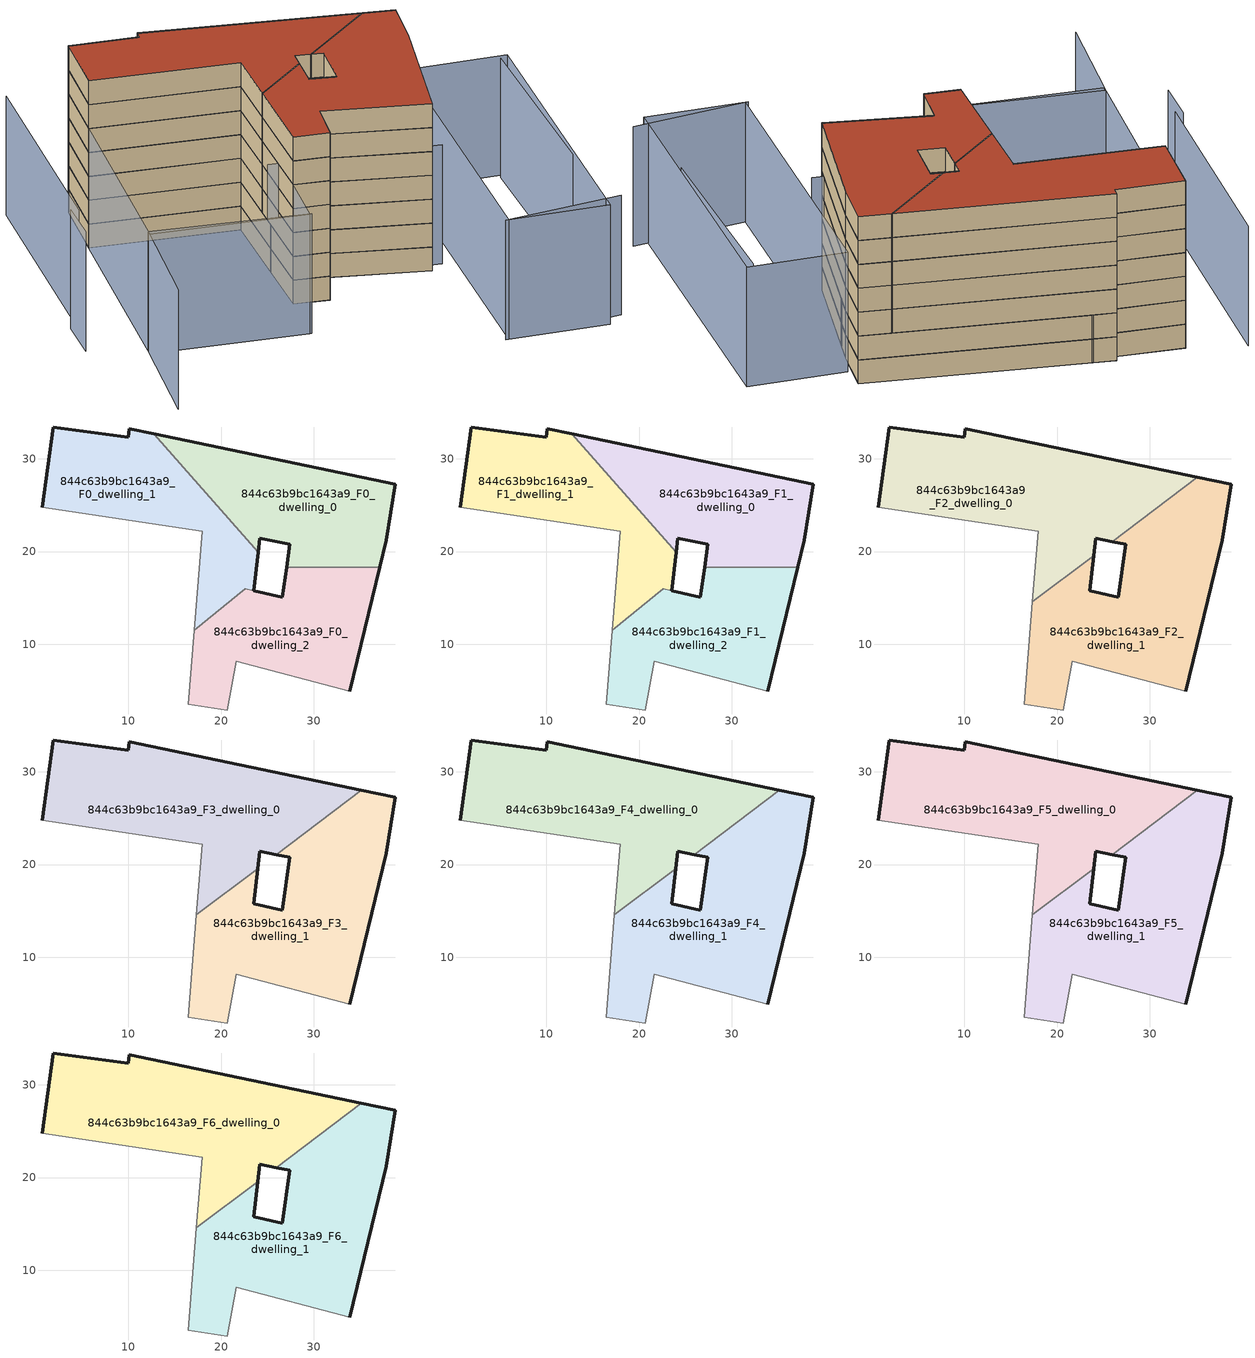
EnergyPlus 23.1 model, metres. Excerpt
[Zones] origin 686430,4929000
844c63b9bc1643a9_F0_dwelling_0
 floor ground (EU_floor_Construction): 37.08,18.29 37.78,21.19 38.78,27.23 12.78,32.69 24,19.92 24.18,21.44 27.42,20.76 27.06,18.29 z0
 wall outside (EU_wall_Construction): 27.06,18.29 27.42,20.76 24.18,21.44 24,19.92 / 12.78,32.69 38.78,27.23 37.78,21.19 37.08,18.29 z0:3
 wall to 844c63b9bc1643a9_F0_dwelling_2 (EU_wall_Construction): 37.08,18.29 27.06,18.29 z0:3
 wall to 844c63b9bc1643a9_F0_dwelling_1 (EU_wall_Construction): 24,19.92 12.78,32.69 z0:3
844c63b9bc1643a9_F0_dwelling_1
 floor ground (EU_floor_Construction): 23.51,15.8 24,19.92 12.78,32.69 10.14,33.24 10.01,32.3 1.93,33.41 0.74,24.75 17.97,22.19 17.11,11.51 22.63,16.01 z0
 wall outside (EU_wall_Construction): 0.74,24.75 1.93,33.41 10.01,32.3 10.14,33.24 12.78,32.69 / 24,19.92 23.51,15.8 z0:3; 22.63,16.01,3 22.62,16,0 22.62,16,3
 wall adiabatic (EU_wall_Construction): 17.11,11.51 17.97,22.19 0.74,24.75 z0:3
 wall to 844c63b9bc1643a9_F0_dwelling_2 (EU_wall_Construction): 23.51,15.8 22.63,16.01 / 22.62,16 17.11,11.51 z0:3
844c63b9bc1643a9_F0_dwelling_2
 floor ground (EU_floor_Construction): 33.86,4.93 37.08,18.29 27.06,18.29 26.59,15.08 22.62,16 17.11,11.51 16.48,3.57 20.68,2.93 21.63,8.17 z0
 wall outside (EU_wall_Construction): 23.51,15.8 26.59,15.08 27.06,18.29 / 37.08,18.29 33.86,4.93 z0:3; 22.63,16.01,3 22.62,16,0 22.63,16.01,0
 wall adiabatic (EU_wall_Construction): 33.86,4.93 21.63,8.17 20.68,2.93 16.48,3.57 17.11,11.51 z0:3
844c63b9bc1643a9_F1_dwelling_0
 floor to 844c63b9bc1643a9_F0_dwelling_0 (EU_floor_Construction): 37.08,18.29 37.78,21.19 38.78,27.23 12.78,32.69 24,19.92 24.18,21.44 27.42,20.76 27.06,18.29 z3
 wall outside (EU_wall_Construction): 27.06,18.29 27.42,20.76 24.18,21.44 24,19.92 / 12.78,32.69 38.78,27.23 37.78,21.19 37.08,18.29 z3:6
 wall to 844c63b9bc1643a9_F1_dwelling_2 (EU_wall_Construction): 37.08,18.29 27.06,18.29 z3:6
 wall to 844c63b9bc1643a9_F1_dwelling_1 (EU_wall_Construction): 24,19.92 12.78,32.69 z3:6
844c63b9bc1643a9_F1_dwelling_1
 floor to 844c63b9bc1643a9_F0_dwelling_1 (EU_floor_Construction): 23.51,15.8 24,19.92 12.78,32.69 10.14,33.24 10.01,32.3 1.93,33.41 0.74,24.75 17.97,22.19 17.11,11.51 22.63,16.01 z3
 wall outside (EU_wall_Construction): 0.74,24.75 1.93,33.41 10.01,32.3 10.14,33.24 12.78,32.69 / 24,19.92 23.51,15.8 z3:6; 22.63,16.01,6 22.62,16,3 22.62,16,6
 wall adiabatic (EU_wall_Construction): 17.11,11.51 17.97,22.19 0.74,24.75 z3:6
 wall to 844c63b9bc1643a9_F1_dwelling_2 (EU_wall_Construction): 23.51,15.8 22.63,16.01 / 22.62,16 17.11,11.51 z3:6
844c63b9bc1643a9_F1_dwelling_2
 floor to 844c63b9bc1643a9_F0_dwelling_2 (EU_floor_Construction): 33.86,4.93 37.08,18.29 27.06,18.29 26.59,15.08 22.63,16.01 17.11,11.51 16.48,3.57 20.68,2.93 21.63,8.17 z3
 wall outside (EU_wall_Construction): 23.51,15.8 26.59,15.08 27.06,18.29 / 37.08,18.29 33.86,4.93 z3:6; 22.63,16.01,6 22.62,16,3 22.63,16.01,3
 wall adiabatic (EU_wall_Construction): 33.86,4.93 21.63,8.17 20.68,2.93 16.48,3.57 17.11,11.51 z3:6
844c63b9bc1643a9_F2_dwelling_0
 floor to 844c63b9bc1643a9_F1_dwelling_0 (EU_floor_Construction): 35.09,28 12.78,32.69 24,19.92 24.18,21.44 25.94,21.07 z6
 floor to 844c63b9bc1643a9_F1_dwelling_1 (EU_floor_Construction): 23.95,19.57 24,19.92 12.78,32.69 10.14,33.24 10.01,32.3 1.93,33.41 0.74,24.75 17.97,22.19 17.36,14.57 z6
 wall outside (EU_wall_Construction): 0.74,24.75 1.93,33.41 10.01,32.3 10.14,33.24 35.09,28 / 25.94,21.07 24.18,21.44 23.95,19.57 z6:9
 wall to 844c63b9bc1643a9_F2_dwelling_1 (EU_wall_Construction): 35.09,28 25.94,21.07 / 23.95,19.57 17.36,14.57 z6:9
 wall adiabatic (EU_wall_Construction): 17.36,14.57 17.97,22.19 0.74,24.75 z6:9
844c63b9bc1643a9_F2_dwelling_1
 floor to 844c63b9bc1643a9_F1_dwelling_1 (EU_floor_Construction): 23.51,15.8 23.95,19.57 17.36,14.57 17.11,11.51 22.63,16.01 z6
 floor to 844c63b9bc1643a9_F1_dwelling_2 (EU_floor_Construction): 33.86,4.93 37.08,18.29 27.06,18.29 26.59,15.08 22.63,16.01 17.11,11.51 16.48,3.57 20.68,2.93 21.63,8.17 z6
 floor to 844c63b9bc1643a9_F1_dwelling_0 (EU_floor_Construction): 37.08,18.29 37.78,21.19 38.78,27.23 35.09,28 25.94,21.07 27.42,20.76 27.06,18.29 z6
 wall outside (EU_wall_Construction): 23.95,19.57 23.51,15.8 26.59,15.08 27.42,20.76 25.94,21.07 / 35.09,28 38.78,27.23 37.78,21.19 33.86,4.93 z6:9
 wall adiabatic (EU_wall_Construction): 33.86,4.93 21.63,8.17 20.68,2.93 16.48,3.57 17.36,14.57 z6:9
844c63b9bc1643a9_F3_dwelling_0
 floor to 844c63b9bc1643a9_F2_dwelling_0 (EU_floor_Construction): 25.94,21.07 35.09,28 10.14,33.24 10.01,32.3 1.93,33.41 0.74,24.75 17.97,22.19 17.36,14.57 23.95,19.57 24.18,21.44 z9
 wall outside (EU_wall_Construction): 0.74,24.75 1.93,33.41 10.01,32.3 10.14,33.24 35.09,28 / 25.94,21.07 24.18,21.44 23.95,19.57 z9:12
 wall to 844c63b9bc1643a9_F3_dwelling_1 (EU_wall_Construction): 35.09,28 25.94,21.07 / 23.95,19.57 17.36,14.57 z9:12
 wall adiabatic (EU_wall_Construction): 17.36,14.57 17.97,22.19 0.74,24.75 z9:12
844c63b9bc1643a9_F3_dwelling_1
 floor to 844c63b9bc1643a9_F2_dwelling_1 (EU_floor_Construction): 33.86,4.93 37.78,21.19 38.78,27.23 35.09,28 25.94,21.07 27.42,20.76 26.59,15.08 23.51,15.8 23.95,19.57 17.36,14.57 16.48,3.57 20.68,2.93 21.63,8.17 z9
 wall outside (EU_wall_Construction): 23.95,19.57 23.51,15.8 26.59,15.08 27.42,20.76 25.94,21.07 / 35.09,28 38.78,27.23 37.78,21.19 33.86,4.93 z9:12
 wall adiabatic (EU_wall_Construction): 33.86,4.93 21.63,8.17 20.68,2.93 16.48,3.57 17.36,14.57 z9:12
844c63b9bc1643a9_F4_dwelling_0
 floor to 844c63b9bc1643a9_F3_dwelling_0 (EU_floor_Construction): 25.94,21.07 35.09,28 10.14,33.24 10.01,32.3 1.93,33.41 0.74,24.75 17.97,22.19 17.36,14.57 23.95,19.57 24.18,21.44 z12
 wall outside (EU_wall_Construction): 0.74,24.75 1.93,33.41 10.01,32.3 10.14,33.24 35.09,28 / 25.94,21.07 24.18,21.44 23.95,19.57 z12:15
 wall to 844c63b9bc1643a9_F4_dwelling_1 (EU_wall_Construction): 35.09,28 25.94,21.07 / 23.95,19.57 17.36,14.57 z12:15
 wall adiabatic (EU_wall_Construction): 17.36,14.57 17.97,22.19 0.74,24.75 z12:15
844c63b9bc1643a9_F4_dwelling_1
 floor to 844c63b9bc1643a9_F3_dwelling_1 (EU_floor_Construction): 33.86,4.93 37.78,21.19 38.78,27.23 35.09,28 25.94,21.07 27.42,20.76 26.59,15.08 23.51,15.8 23.95,19.57 17.36,14.57 16.48,3.57 20.68,2.93 21.63,8.17 z12
 wall outside (EU_wall_Construction): 23.95,19.57 23.51,15.8 26.59,15.08 27.42,20.76 25.94,21.07 / 35.09,28 38.78,27.23 37.78,21.19 33.86,4.93 z12:15
 wall adiabatic (EU_wall_Construction): 33.86,4.93 21.63,8.17 20.68,2.93 16.48,3.57 17.36,14.57 z12:15
844c63b9bc1643a9_F5_dwelling_0
 floor to 844c63b9bc1643a9_F4_dwelling_0 (EU_floor_Construction): 25.94,21.07 35.09,28 10.14,33.24 10.01,32.3 1.93,33.41 0.74,24.75 17.97,22.19 17.36,14.57 23.95,19.57 24.18,21.44 z15
 wall outside (EU_wall_Construction): 0.74,24.75 1.93,33.41 10.01,32.3 10.14,33.24 35.09,28 / 25.94,21.07 24.18,21.44 23.95,19.57 z15:18
 wall to 844c63b9bc1643a9_F5_dwelling_1 (EU_wall_Construction): 35.09,28 25.94,21.07 / 23.95,19.57 17.36,14.57 z15:18
 wall adiabatic (EU_wall_Construction): 17.36,14.57 17.97,22.19 0.74,24.75 z15:18
844c63b9bc1643a9_F5_dwelling_1
 floor to 844c63b9bc1643a9_F4_dwelling_1 (EU_floor_Construction): 33.86,4.93 37.78,21.19 38.78,27.23 35.09,28 25.94,21.07 27.42,20.76 26.59,15.08 23.51,15.8 23.95,19.57 17.36,14.57 16.48,3.57 20.68,2.93 21.63,8.17 z15
 wall outside (EU_wall_Construction): 23.95,19.57 23.51,15.8 26.59,15.08 27.42,20.76 25.94,21.07 / 35.09,28 38.78,27.23 37.78,21.19 33.86,4.93 z15:18
 wall adiabatic (EU_wall_Construction): 33.86,4.93 21.63,8.17 20.68,2.93 16.48,3.57 17.36,14.57 z15:18
844c63b9bc1643a9_F6_dwelling_0
 floor to 844c63b9bc1643a9_F5_dwelling_0 (EU_floor_Construction): 25.94,21.07 35.09,28 10.14,33.24 10.01,32.3 1.93,33.41 0.74,24.75 17.97,22.19 17.36,14.57 23.95,19.57 24.18,21.44 z18
 wall outside (EU_wall_Construction): 0.74,24.75 1.93,33.41 10.01,32.3 10.14,33.24 35.09,28 / 25.94,21.07 24.18,21.44 23.95,19.57 z18:21
 wall to 844c63b9bc1643a9_F6_dwelling_1 (EU_wall_Construction): 35.09,28 25.94,21.07 / 23.95,19.57 17.36,14.57 z18:21
 wall adiabatic (EU_wall_Construction): 17.36,14.57 17.97,22.19 0.74,24.75 z18:21
 roof outside (EU_roof_Construction): 35.09,28 25.94,21.07 24.18,21.44 23.95,19.57 17.36,14.57 17.97,22.19 0.74,24.75 1.93,33.41 10.01,32.3 10.14,33.24 z21
844c63b9bc1643a9_F6_dwelling_1
 floor to 844c63b9bc1643a9_F5_dwelling_1 (EU_floor_Construction): 33.86,4.93 37.78,21.19 38.78,27.23 35.09,28 25.94,21.07 27.42,20.76 26.59,15.08 23.51,15.8 23.95,19.57 17.36,14.57 16.48,3.57 20.68,2.93 21.63,8.17 z18
 wall outside (EU_wall_Construction): 23.95,19.57 23.51,15.8 26.59,15.08 27.42,20.76 25.94,21.07 / 35.09,28 38.78,27.23 37.78,21.19 33.86,4.93 z18:21
 wall adiabatic (EU_wall_Construction): 33.86,4.93 21.63,8.17 20.68,2.93 16.48,3.57 17.36,14.57 z18:21
 roof outside (EU_roof_Construction): 38.78,27.23 37.78,21.19 33.86,4.93 21.63,8.17 20.68,2.93 16.48,3.57 17.36,14.57 23.95,19.57 23.51,15.8 26.59,15.08 27.42,20.76 25.94,21.07 35.09,28 z21
shading: 35,-13.39 49.12,-12.85 / 15.76,9.07 35.53,6.04 / -5.01,-14.59 -2.73,-0.56 / -2.73,-0.56 15.76,-3.56 / -8.58,7.73 -9.08,2.2 / 47.96,-1.74 49.47,22.55 / -4.71,35.53 -7.87,7.18 / 35.39,-13.38 38.73,24.07 / 38.73,24.07 50.48,23.02 / 50.48,23.02 47.14,-14.43 / 47.14,-14.43 35.39,-13.38 / -2.81,-1.12 0.74,24.75 / 0.74,24.75 19.04,22.24 / 19.04,22.24 15.49,-3.63 / 15.49,-3.63 -2.81,-1.12 z0:15
[Building]
EU S2 Campaign: North Axis=0; Terrain=City; Solar Distribution=FullExterior
[Site:Location]
Bologna: Latitude=44.5; Longitude=11.25; Time Zone=1; Elevation=37
[SizingPeriod:WeatherFileDays]
AnnualSizingPeriod: Begin Month=1; Begin Day of Month=1; End Month=12; End Day of Month=31; Day of Week for Start Day=Monday; Use Weather File Daylight Saving Period=No; Use Weather File Rain and Snow Indicators=No
[MATERIAL]
EU_InternalMass_Material: Roughness=MediumRough; Thickness=0.1; Conductivity=1; Density=1800; Specific Heat=900; Thermal Absorptance=0.9; Solar Absorptance=0.7; Visible Absorptance=0.7
[MATERIAL:NOMASS] Roughness=MediumRough; Thermal Absorptance=0.9; Solar Absorptance=0.7; Visible Absorptance=0.7
Name | Thermal Resistance
EU_wall_NoMass | 0.905828
EU_roof_NoMass | 0.37593
EU_floor_NoMass | 0.67114
[CONSTRUCTION]
EU_wall_Construction: EU_wall_NoMass
EU_roof_Construction: EU_roof_NoMass
EU_floor_Construction: EU_floor_NoMass
EU_InternalMass_Construction: EU_InternalMass_Material
[ZONE] Type=1; Multiplier=1; Ceiling Height=autocalculate; Floor Area=autocalculate; Part of Total Floor Area=Yes
Name | Volume
844c63b9bc1643a9_F0_dwelling_0; 844c63b9bc1643a9_F1_dwelling_0 | 592.192
844c63b9bc1643a9_F2_dwelling_0; 844c63b9bc1643a9_F3_dwelling_0; 844c63b9bc1643a9_F4_dwelling_0; 844c63b9bc1643a9_F5_dwelling_0; 844c63b9bc1643a9_F6_dwelling_0 | 888.302
844c63b9bc1643a9_F0_dwelling_1; 844c63b9bc1643a9_F1_dwelling_1 | 593.607
844c63b9bc1643a9_F2_dwelling_1; 844c63b9bc1643a9_F3_dwelling_1; 844c63b9bc1643a9_F4_dwelling_1; 844c63b9bc1643a9_F5_dwelling_1; 844c63b9bc1643a9_F6_dwelling_1 | 888.296
844c63b9bc1643a9_F0_dwelling_2 | 590.777
844c63b9bc1643a9_F1_dwelling_2 | 590.797
[INTERNALMASS] Construction=EU_InternalMass_Construction
Name | Zone or ZoneList | Surface Area
844c63b9bc1643a9_F0_dwelling_0_EU_InternalMass | 844c63b9bc1643a9_F0_dwelling_0 | 197.397
844c63b9bc1643a9_F0_dwelling_1_EU_InternalMass | 844c63b9bc1643a9_F0_dwelling_1 | 197.87
844c63b9bc1643a9_F0_dwelling_2_EU_InternalMass | 844c63b9bc1643a9_F0_dwelling_2 | 196.933
844c63b9bc1643a9_F1_dwelling_0_EU_InternalMass | 844c63b9bc1643a9_F1_dwelling_0 | 197.397
844c63b9bc1643a9_F1_dwelling_1_EU_InternalMass | 844c63b9bc1643a9_F1_dwelling_1 | 197.87
844c63b9bc1643a9_F1_dwelling_2_EU_InternalMass | 844c63b9bc1643a9_F1_dwelling_2 | 196.933
844c63b9bc1643a9_F2_dwelling_0_EU_InternalMass | 844c63b9bc1643a9_F2_dwelling_0 | 296.097
844c63b9bc1643a9_F2_dwelling_1_EU_InternalMass | 844c63b9bc1643a9_F2_dwelling_1 | 296.098
844c63b9bc1643a9_F3_dwelling_0_EU_InternalMass | 844c63b9bc1643a9_F3_dwelling_0 | 296.097
844c63b9bc1643a9_F3_dwelling_1_EU_InternalMass | 844c63b9bc1643a9_F3_dwelling_1 | 296.098
844c63b9bc1643a9_F4_dwelling_0_EU_InternalMass | 844c63b9bc1643a9_F4_dwelling_0 | 296.097
844c63b9bc1643a9_F4_dwelling_1_EU_InternalMass | 844c63b9bc1643a9_F4_dwelling_1 | 296.098
844c63b9bc1643a9_F5_dwelling_0_EU_InternalMass | 844c63b9bc1643a9_F5_dwelling_0 | 296.097
844c63b9bc1643a9_F5_dwelling_1_EU_InternalMass | 844c63b9bc1643a9_F5_dwelling_1 | 296.098
844c63b9bc1643a9_F6_dwelling_0_EU_InternalMass | 844c63b9bc1643a9_F6_dwelling_0 | 296.097
844c63b9bc1643a9_F6_dwelling_1_EU_InternalMass | 844c63b9bc1643a9_F6_dwelling_1 | 296.098
[OTHEREQUIPMENT] Fuel Type=Electricity; Design Level Calculation Method=Watts/Area; Power per Zone Floor Area=1; Fraction Latent=0; Fraction Radiant=0; Fraction Lost=0; Carbon Dioxide Generation Rate=0; EndUse Subcategory=EU_Step8_InternalGains
Name | Zone or ZoneList or Space or SpaceList | Schedule
EU_Step8_InternalGain_844c63b9bc1643a9_F0_dwelling_0_f000 | 844c63b9bc1643a9_F0_dwelling_0 | EU_Step8_GainSchedule_844c63b9bc1643a9_F0_dwelling_0_f000
EU_Step8_InternalGain_844c63b9bc1643a9_F0_dwelling_1_f000 | 844c63b9bc1643a9_F0_dwelling_1 | EU_Step8_GainSchedule_844c63b9bc1643a9_F0_dwelling_1_f000
EU_Step8_InternalGain_844c63b9bc1643a9_F0_dwelling_2_f000 | 844c63b9bc1643a9_F0_dwelling_2 | EU_Step8_GainSchedule_844c63b9bc1643a9_F0_dwelling_2_f000
EU_Step8_InternalGain_844c63b9bc1643a9_F1_dwelling_0_f000 | 844c63b9bc1643a9_F1_dwelling_0 | EU_Step8_GainSchedule_844c63b9bc1643a9_F1_dwelling_0_f000
EU_Step8_InternalGain_844c63b9bc1643a9_F1_dwelling_1_f000 | 844c63b9bc1643a9_F1_dwelling_1 | EU_Step8_GainSchedule_844c63b9bc1643a9_F1_dwelling_1_f000
EU_Step8_InternalGain_844c63b9bc1643a9_F1_dwelling_2_f000 | 844c63b9bc1643a9_F1_dwelling_2 | EU_Step8_GainSchedule_844c63b9bc1643a9_F1_dwelling_2_f000
EU_Step8_InternalGain_844c63b9bc1643a9_F2_dwelling_0_f000 | 844c63b9bc1643a9_F2_dwelling_0 | EU_Step8_GainSchedule_844c63b9bc1643a9_F2_dwelling_0_f000
EU_Step8_InternalGain_844c63b9bc1643a9_F2_dwelling_1_f000 | 844c63b9bc1643a9_F2_dwelling_1 | EU_Step8_GainSchedule_844c63b9bc1643a9_F2_dwelling_1_f000
EU_Step8_InternalGain_844c63b9bc1643a9_F3_dwelling_0_f000 | 844c63b9bc1643a9_F3_dwelling_0 | EU_Step8_GainSchedule_844c63b9bc1643a9_F3_dwelling_0_f000
EU_Step8_InternalGain_844c63b9bc1643a9_F3_dwelling_1_f000 | 844c63b9bc1643a9_F3_dwelling_1 | EU_Step8_GainSchedule_844c63b9bc1643a9_F3_dwelling_1_f000
EU_Step8_InternalGain_844c63b9bc1643a9_F4_dwelling_0_f000 | 844c63b9bc1643a9_F4_dwelling_0 | EU_Step8_GainSchedule_844c63b9bc1643a9_F4_dwelling_0_f000
EU_Step8_InternalGain_844c63b9bc1643a9_F4_dwelling_1_f000 | 844c63b9bc1643a9_F4_dwelling_1 | EU_Step8_GainSchedule_844c63b9bc1643a9_F4_dwelling_1_f000
EU_Step8_InternalGain_844c63b9bc1643a9_F5_dwelling_0_f000 | 844c63b9bc1643a9_F5_dwelling_0 | EU_Step8_GainSchedule_844c63b9bc1643a9_F5_dwelling_0_f000
EU_Step8_InternalGain_844c63b9bc1643a9_F5_dwelling_1_f000 | 844c63b9bc1643a9_F5_dwelling_1 | EU_Step8_GainSchedule_844c63b9bc1643a9_F5_dwelling_1_f000
EU_Step8_InternalGain_844c63b9bc1643a9_F6_dwelling_0_f000 | 844c63b9bc1643a9_F6_dwelling_0 | EU_Step8_GainSchedule_844c63b9bc1643a9_F6_dwelling_0_f000
EU_Step8_InternalGain_844c63b9bc1643a9_F6_dwelling_1_f000 | 844c63b9bc1643a9_F6_dwelling_1 | EU_Step8_GainSchedule_844c63b9bc1643a9_F6_dwelling_1_f000
[ZONEVENTILATION:DESIGNFLOWRATE] Schedule=EU_AlwaysOn; Design Flow Rate Calculation Method=AirChanges/Hour; Air Changes per Hour=0.73129; Ventilation Type=Natural; Fan Pressure Rise=0; Fan Total Efficiency=1; Constant Term Coefficient=1; Temperature Term Coefficient=0; Velocity Term Coefficient=0; Velocity Squared Term Coefficient=0; Minimum Indoor Temperature=-100; Maximum Indoor Temperature=100; Delta Temperature=-100; Minimum Outdoor Temperature=-100; Maximum Outdoor Temperature=100; Maximum Wind Speed=40
Name | Zone or ZoneList or Space or SpaceList
EU_ConstantAir_844c63b9bc1643a9_F0_dwelling_0 | 844c63b9bc1643a9_F0_dwelling_0
EU_ConstantAir_844c63b9bc1643a9_F0_dwelling_1 | 844c63b9bc1643a9_F0_dwelling_1
EU_ConstantAir_844c63b9bc1643a9_F0_dwelling_2 | 844c63b9bc1643a9_F0_dwelling_2
EU_ConstantAir_844c63b9bc1643a9_F1_dwelling_0 | 844c63b9bc1643a9_F1_dwelling_0
EU_ConstantAir_844c63b9bc1643a9_F1_dwelling_1 | 844c63b9bc1643a9_F1_dwelling_1
EU_ConstantAir_844c63b9bc1643a9_F1_dwelling_2 | 844c63b9bc1643a9_F1_dwelling_2
EU_ConstantAir_844c63b9bc1643a9_F2_dwelling_0 | 844c63b9bc1643a9_F2_dwelling_0
EU_ConstantAir_844c63b9bc1643a9_F2_dwelling_1 | 844c63b9bc1643a9_F2_dwelling_1
EU_ConstantAir_844c63b9bc1643a9_F3_dwelling_0 | 844c63b9bc1643a9_F3_dwelling_0
EU_ConstantAir_844c63b9bc1643a9_F3_dwelling_1 | 844c63b9bc1643a9_F3_dwelling_1
EU_ConstantAir_844c63b9bc1643a9_F4_dwelling_0 | 844c63b9bc1643a9_F4_dwelling_0
EU_ConstantAir_844c63b9bc1643a9_F4_dwelling_1 | 844c63b9bc1643a9_F4_dwelling_1
EU_ConstantAir_844c63b9bc1643a9_F5_dwelling_0 | 844c63b9bc1643a9_F5_dwelling_0
EU_ConstantAir_844c63b9bc1643a9_F5_dwelling_1 | 844c63b9bc1643a9_F5_dwelling_1
EU_ConstantAir_844c63b9bc1643a9_F6_dwelling_0 | 844c63b9bc1643a9_F6_dwelling_0
EU_ConstantAir_844c63b9bc1643a9_F6_dwelling_1 | 844c63b9bc1643a9_F6_dwelling_1
[HVACTEMPLATE:THERMOSTAT] Constant Heating Setpoint=20; Constant Cooling Setpoint=50
EU_HeatOnly_844c63b9bc1643a9_F0_dwelling_0; EU_HeatOnly_844c63b9bc1643a9_F0_dwelling_1; EU_HeatOnly_844c63b9bc1643a9_F0_dwelling_2; EU_HeatOnly_844c63b9bc1643a9_F1_dwelling_0; EU_HeatOnly_844c63b9bc1643a9_F1_dwelling_1; EU_HeatOnly_844c63b9bc1643a9_F1_dwelling_2; EU_HeatOnly_844c63b9bc1643a9_F2_dwelling_0; EU_HeatOnly_844c63b9bc1643a9_F2_dwelling_1; EU_HeatOnly_844c63b9bc1643a9_F3_dwelling_0; EU_HeatOnly_844c63b9bc1643a9_F3_dwelling_1; EU_HeatOnly_844c63b9bc1643a9_F4_dwelling_0; EU_HeatOnly_844c63b9bc1643a9_F4_dwelling_1; EU_HeatOnly_844c63b9bc1643a9_F5_dwelling_0; EU_HeatOnly_844c63b9bc1643a9_F5_dwelling_1; EU_HeatOnly_844c63b9bc1643a9_F6_dwelling_0; EU_HeatOnly_844c63b9bc1643a9_F6_dwelling_1
[HVACTEMPLATE:ZONE:IDEALLOADSAIRSYSTEM] System Availability Schedule=EU_AlwaysOn; Maximum Heating Supply Air Temperature=50; Minimum Cooling Supply Air Temperature=13; Maximum Heating Supply Air Humidity Ratio=0.0156; Minimum Cooling Supply Air Humidity Ratio=0.0077; Heating Limit=NoLimit; Cooling Limit=NoLimit; Heating Availability Schedule=EU_AlwaysOn; Cooling Availability Schedule=EU_CoolingOff; Dehumidification Control Type=ConstantSensibleHeatRatio; Cooling Sensible Heat Ratio=0.7; Dehumidification Setpoint=60; Humidification Control Type=None; Humidification Setpoint=30; Outdoor Air Method=None; Outdoor Air Flow Rate per Person=0.00944; Outdoor Air Flow Rate per Zone Floor Area=0; Outdoor Air Flow Rate per Zone=0; Demand Controlled Ventilation Type=None; Outdoor Air Economizer Type=NoEconomizer; Heat Recovery Type=None; Sensible Heat Recovery Effectiveness=0.7; Latent Heat Recovery Effectiveness=0.65
Name | Template Thermostat
844c63b9bc1643a9_F0_dwelling_0 | EU_HeatOnly_844c63b9bc1643a9_F0_dwelling_0
844c63b9bc1643a9_F0_dwelling_1 | EU_HeatOnly_844c63b9bc1643a9_F0_dwelling_1
844c63b9bc1643a9_F0_dwelling_2 | EU_HeatOnly_844c63b9bc1643a9_F0_dwelling_2
844c63b9bc1643a9_F1_dwelling_0 | EU_HeatOnly_844c63b9bc1643a9_F1_dwelling_0
844c63b9bc1643a9_F1_dwelling_1 | EU_HeatOnly_844c63b9bc1643a9_F1_dwelling_1
844c63b9bc1643a9_F1_dwelling_2 | EU_HeatOnly_844c63b9bc1643a9_F1_dwelling_2
844c63b9bc1643a9_F2_dwelling_0 | EU_HeatOnly_844c63b9bc1643a9_F2_dwelling_0
844c63b9bc1643a9_F2_dwelling_1 | EU_HeatOnly_844c63b9bc1643a9_F2_dwelling_1
844c63b9bc1643a9_F3_dwelling_0 | EU_HeatOnly_844c63b9bc1643a9_F3_dwelling_0
844c63b9bc1643a9_F3_dwelling_1 | EU_HeatOnly_844c63b9bc1643a9_F3_dwelling_1
844c63b9bc1643a9_F4_dwelling_0 | EU_HeatOnly_844c63b9bc1643a9_F4_dwelling_0
844c63b9bc1643a9_F4_dwelling_1 | EU_HeatOnly_844c63b9bc1643a9_F4_dwelling_1
844c63b9bc1643a9_F5_dwelling_0 | EU_HeatOnly_844c63b9bc1643a9_F5_dwelling_0
844c63b9bc1643a9_F5_dwelling_1 | EU_HeatOnly_844c63b9bc1643a9_F5_dwelling_1
844c63b9bc1643a9_F6_dwelling_0 | EU_HeatOnly_844c63b9bc1643a9_F6_dwelling_0
844c63b9bc1643a9_F6_dwelling_1 | EU_HeatOnly_844c63b9bc1643a9_F6_dwelling_1
[SIZING:ZONE] Zone Cooling Design Supply Air Temperature Input Method=SupplyAirTemperature; Zone Cooling Design Supply Air Temperature=13; Zone Heating Design Supply Air Temperature Input Method=SupplyAirTemperature; Zone Heating Design Supply Air Temperature=50; Zone Cooling Design Supply Air Humidity Ratio=0.008; Zone Heating Design Supply Air Humidity Ratio=0.008; Cooling Design Air Flow Method=DesignDay; Cooling Design Air Flow Rate=0; Cooling Minimum Air Flow per Zone Floor Area=0.000762; Cooling Minimum Air Flow=0; Cooling Minimum Air Flow Fraction=0.2; Heating Design Air Flow Method=DesignDay; Heating Design Air Flow Rate=0; Heating Maximum Air Flow per Zone Floor Area=0.002032; Heating Maximum Air Flow=0.141576; Heating Maximum Air Flow Fraction=0.3; Account for Dedicated Outdoor Air System=No; Dedicated Outdoor Air System Control Strategy=NeutralSupplyAir; Dedicated Outdoor Air Low Setpoint Temperature for Design=autosize; Dedicated Outdoor Air High Setpoint Temperature for Design=autosize; Zone Load Sizing Method=Sensible Load Only No Latent Load; Zone Latent Cooling Design Supply Air Humidity Ratio Input Method=HumidityRatioDifference; Zone Cooling Design Supply Air Humidity Ratio Difference=0.005; Zone Latent Heating Design Supply Air Humidity Ratio Input Method=HumidityRatioDifference; Zone Humidification Design Supply Air Humidity Ratio Difference=0.005
844c63b9bc1643a9_F0_dwelling_0; 844c63b9bc1643a9_F0_dwelling_1; 844c63b9bc1643a9_F0_dwelling_2; 844c63b9bc1643a9_F1_dwelling_0; 844c63b9bc1643a9_F1_dwelling_1; 844c63b9bc1643a9_F1_dwelling_2; 844c63b9bc1643a9_F2_dwelling_0; 844c63b9bc1643a9_F2_dwelling_1; 844c63b9bc1643a9_F3_dwelling_0; 844c63b9bc1643a9_F3_dwelling_1; 844c63b9bc1643a9_F4_dwelling_0; 844c63b9bc1643a9_F4_dwelling_1; 844c63b9bc1643a9_F5_dwelling_0; 844c63b9bc1643a9_F5_dwelling_1; 844c63b9bc1643a9_F6_dwelling_0; 844c63b9bc1643a9_F6_dwelling_1
[SCHEDULE:CONSTANT]
Name | Hourly Value
EU_AlwaysOn | 1
EU_CoolingOff | 0
[SCHEDULE:FILE] Column Number=1; Rows to Skip at Top=0; Number of Hours of Data=8760; Column Separator=Comma; Interpolate to Timestep=No; Minutes per Item=60; Adjust Schedule for Daylight Savings=Yes
Name | File
EU_Step8_GainSchedule_844c63b9bc1643a9_F0_dwelling_0_f000 | ../../schedules/844c63b9bc1643a9/844c63b9bc1643a9_F0_dwelling_0_f000_gain.csv
EU_Step8_GainSchedule_844c63b9bc1643a9_F0_dwelling_1_f000 | ../../schedules/844c63b9bc1643a9/844c63b9bc1643a9_F0_dwelling_1_f000_gain.csv
EU_Step8_GainSchedule_844c63b9bc1643a9_F0_dwelling_2_f000 | ../../schedules/844c63b9bc1643a9/844c63b9bc1643a9_F0_dwelling_2_f000_gain.csv
EU_Step8_GainSchedule_844c63b9bc1643a9_F1_dwelling_0_f000 | ../../schedules/844c63b9bc1643a9/844c63b9bc1643a9_F1_dwelling_0_f000_gain.csv
EU_Step8_GainSchedule_844c63b9bc1643a9_F1_dwelling_1_f000 | ../../schedules/844c63b9bc1643a9/844c63b9bc1643a9_F1_dwelling_1_f000_gain.csv
EU_Step8_GainSchedule_844c63b9bc1643a9_F1_dwelling_2_f000 | ../../schedules/844c63b9bc1643a9/844c63b9bc1643a9_F1_dwelling_2_f000_gain.csv
EU_Step8_GainSchedule_844c63b9bc1643a9_F2_dwelling_0_f000 | ../../schedules/844c63b9bc1643a9/844c63b9bc1643a9_F2_dwelling_0_f000_gain.csv
EU_Step8_GainSchedule_844c63b9bc1643a9_F2_dwelling_1_f000 | ../../schedules/844c63b9bc1643a9/844c63b9bc1643a9_F2_dwelling_1_f000_gain.csv
EU_Step8_GainSchedule_844c63b9bc1643a9_F3_dwelling_0_f000 | ../../schedules/844c63b9bc1643a9/844c63b9bc1643a9_F3_dwelling_0_f000_gain.csv
EU_Step8_GainSchedule_844c63b9bc1643a9_F3_dwelling_1_f000 | ../../schedules/844c63b9bc1643a9/844c63b9bc1643a9_F3_dwelling_1_f000_gain.csv
EU_Step8_GainSchedule_844c63b9bc1643a9_F4_dwelling_0_f000 | ../../schedules/844c63b9bc1643a9/844c63b9bc1643a9_F4_dwelling_0_f000_gain.csv
EU_Step8_GainSchedule_844c63b9bc1643a9_F4_dwelling_1_f000 | ../../schedules/844c63b9bc1643a9/844c63b9bc1643a9_F4_dwelling_1_f000_gain.csv
EU_Step8_GainSchedule_844c63b9bc1643a9_F5_dwelling_0_f000 | ../../schedules/844c63b9bc1643a9/844c63b9bc1643a9_F5_dwelling_0_f000_gain.csv
EU_Step8_GainSchedule_844c63b9bc1643a9_F5_dwelling_1_f000 | ../../schedules/844c63b9bc1643a9/844c63b9bc1643a9_F5_dwelling_1_f000_gain.csv
EU_Step8_GainSchedule_844c63b9bc1643a9_F6_dwelling_0_f000 | ../../schedules/844c63b9bc1643a9/844c63b9bc1643a9_F6_dwelling_0_f000_gain.csv
EU_Step8_GainSchedule_844c63b9bc1643a9_F6_dwelling_1_f000 | ../../schedules/844c63b9bc1643a9/844c63b9bc1643a9_F6_dwelling_1_f000_gain.csv
